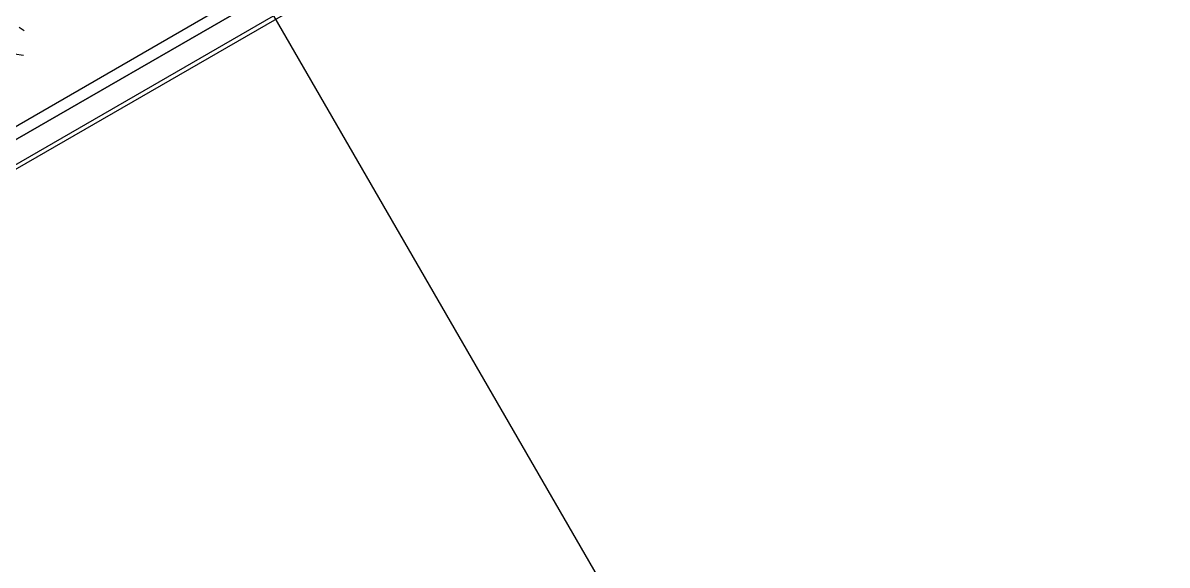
# Model space of a CAD drawing. Header units: millimetres. Extents: x 1993 to 4093, y 1262 to 2017.
# Drawn here: x 3834.83 to 3861.6, y 1504.99 to 1517.69 of the extents above; entities that cross this region are included whole.
import ezdxf

# ---------------------------------------------------------------- set-up
doc = ezdxf.new("R2010")
doc.units = ezdxf.units.MM
doc.layers.add('LOW HEIGHT STORAGE WITH PLANTER BOX', color=251, linetype='Continuous', lineweight=25)
doc.layers.add('WORKSTATION - Y SHAPED', color=251, linetype='Continuous', lineweight=25)

# ---------------------------------------------------------------- blocks, each defined once
blk = doc.blocks.new('WORKSTAION HEXA 4FT')
at = {"layer": 'WORKSTATION - Y SHAPED'}
for p, q in [((-10.856, 33), (-31.981, 33)), ((-31.981, 33), (-31.981, -15))]:
    blk.add_line(p, q, dxfattribs=at)
blk = doc.blocks.new('LHS 4FT')
at = {"layer": 'LOW HEIGHT STORAGE WITH PLANTER BOX', "ltscale": 0.7}
for p, q in [((-9, -24), (-9, 24)), ((-8.4, 24), (-8.4, -24))]:
    blk.add_line(p, q, dxfattribs=at)
at = {"layer": 'LOW HEIGHT STORAGE WITH PLANTER BOX', "ltscale": 0.1}
for p, q in [((-8.4, -23.4), (-8.4, 23.4)), ((-8.133, -23.133), (-8.133, 23.133))]:
    blk.add_line(p, q, dxfattribs=at)
at = {"layer": 'LOW HEIGHT STORAGE WITH PLANTER BOX'}
for p, q in [((-6.644, 5.695), (-6.781, 5.528)), ((-6.164, 5.288), (-6.284, 5.225))]:
    blk.add_line(p, q, dxfattribs=at)

msp = doc.modelspace()

# ---------------------------------------------------------------- block references
at = {"layer": 'LOW HEIGHT STORAGE WITH PLANTER BOX', "rotation": 120}
msp.add_blockref('LHS 4FT', (3836.245, 1525.567), dxfattribs=at)
at = {"layer": 'WORKSTATION - Y SHAPED', "rotation": 30.00000000001524}
msp.add_blockref('WORKSTAION HEXA 4FT', (3884.893, 1505.268), dxfattribs=at)
at = {"layer": 'WORKSTATION - Y SHAPED', "xscale": -1, "rotation": 30.00000000001532}
msp.add_blockref('WORKSTAION HEXA 4FT', (3829.501, 1473.287), dxfattribs=at)

doc.saveas('drawing.dxf')
